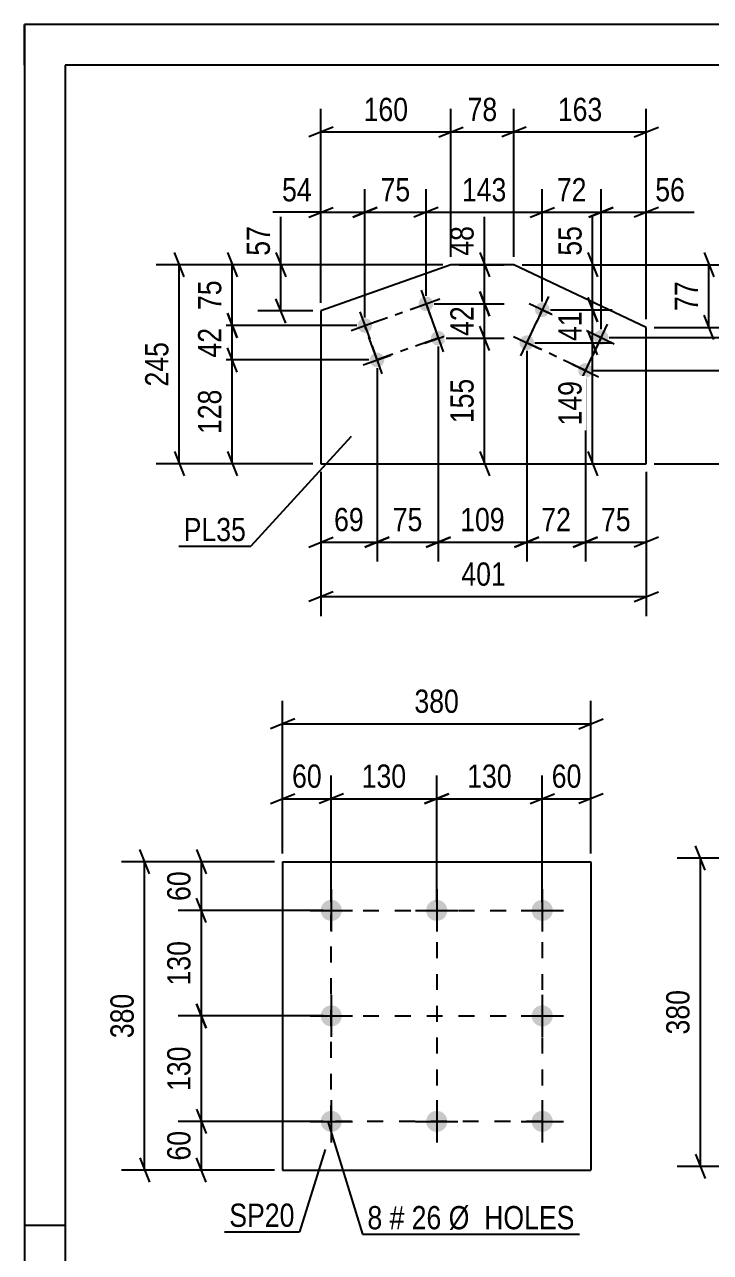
# Model space of a CAD drawing. Header units: millimetres. Extents: x 0 to 420, y -435 to 297.
# Drawn here: x 0 to 84.5, y 145.7 to 297 of the extents above; entities that cross this region are included whole.
import ezdxf

# ---------------------------------------------------------------- set-up
doc = ezdxf.new("R2010")
doc.units = ezdxf.units.MM
doc.linetypes.add('DXK_LINE_DOT2', pattern=[3.9198, 1.9599, -1.9599])
doc.linetypes.add('DXK_LINE_DOT3', pattern=[5.9187, 2.979, -0.9799, 0.9799, -0.9799])
doc.styles.add('Arial Narrow', font='ARIALN.TTF', dxfattribs={"height": 0.2})

# ---------------------------------------------------------------- blocks, each defined once
blk = doc.blocks.new('Unknown-283123301-1135')
at = {"color": 5, "linetype": 'Continuous'}
for p, q in [((420, 297), (0, 297)), ((0, 297), (0, 0)), ((0, 292), (0, 297)), ((415, 292), (5, 292)), ((5, 292), (5, 5)), ((5, 149), (0, 149))]:
    blk.add_line(p, q, dxfattribs=at)
blk = doc.blocks.new('Part-283123301-2208 - 2192')
at = {"color": 2, "linetype": 'Continuous'}
for p, q in [((52.54, 267.39), (36.52, 261.7)), ((60.3, 267.39), (52.54, 267.39)), ((76.6, 259.68), (60.3, 267.39)), ((36.52, 261.7), (36.52, 242.87)), ((76.6, 242.87), (76.6, 259.68)), ((36.52, 242.87), (76.6, 242.87))]:
    blk.add_line(p, q, dxfattribs=at)
blk = doc.blocks.new('Bolt-283123301-2213 - 2192')
at = {"linetype": 'Continuous'}
for points in [[(50.31, 262.88, -1), (48.62, 262.28, -1)], [(42.77, 260.21, -1), (41.08, 259.61, -1)], [(51.82, 258.64, -1), (50.12, 258.04, -1)], [(44.28, 255.97, -1), (42.58, 255.37, -1)]]:
    blk.add_hatch(color=1, dxfattribs=at).paths.add_polyline_path(points)
at = {"color": 1, "linetype": 'Continuous'}
for p, q in [((48.86, 264.28), (50.07, 260.89)), ((47.77, 261.98), (51.16, 263.18)), ((40.23, 259.31), (43.62, 260.51)), ((41.32, 261.6), (42.53, 258.21)), ((49.27, 257.74), (52.67, 258.94)), ((50.37, 260.04), (51.57, 256.65)), ((42.83, 257.36), (44.03, 253.97)), ((41.73, 255.07), (45.13, 256.27))]:
    blk.add_line(p, q, dxfattribs=at)
blk = doc.blocks.new('Bolt-283123301-2214 - 2192')
at = {"linetype": 'Continuous'}
for points in [[(64.62, 261.47, -1), (62.99, 262.24, -1)], [(71.85, 258.05, -1), (70.22, 258.82, -1)], [(62.69, 257.41, -1), (61.07, 258.18, -1)], [(69.93, 253.99, -1), (68.3, 254.76, -1)]]:
    blk.add_hatch(color=1, dxfattribs=at).paths.add_polyline_path(points)
at = {"color": 1, "linetype": 'Continuous'}
for p, q in [((64.57, 263.49), (63.03, 260.23)), ((62.18, 262.63), (65.43, 261.09)), ((62.65, 259.42), (61.11, 256.16)), ((69.41, 259.21), (72.66, 257.67)), ((71.81, 260.07), (70.27, 256.81)), ((60.25, 258.56), (63.51, 257.02)), ((69.88, 256), (68.34, 252.74)), ((67.48, 255.14), (70.74, 253.6))]:
    blk.add_line(p, q, dxfattribs=at)
blk = doc.blocks.new('Part-283123301-15900 - 15899')
at = {"color": 2, "linetype": 'Continuous'}
for p, q in [((31.79, 193.82), (31.79, 155.82)), ((31.79, 193.82), (69.79, 193.82)), ((69.79, 193.82), (69.79, 155.82)), ((31.79, 155.82), (69.79, 155.82))]:
    blk.add_line(p, q, dxfattribs=at)
blk = doc.blocks.new('Bolt-283123301-15901 - 15899')
at = {"linetype": 'Continuous'}
for points in [[(37.79, 189.12, -1), (37.79, 186.52, -1)], [(50.79, 189.12, -1), (50.79, 186.52, -1)], [(63.79, 189.12, -1), (63.79, 186.52, -1)], [(37.79, 176.12, -1), (37.79, 173.52, -1)], [(63.79, 176.12, -1), (63.79, 173.52, -1)], [(37.79, 163.12, -1), (37.79, 160.52, -1)], [(50.79, 163.12, -1), (50.79, 160.52, -1)], [(63.79, 163.12, -1), (63.79, 160.52, -1)]]:
    blk.add_hatch(color=1, dxfattribs=at).paths.add_polyline_path(points)
at = {"color": 1, "linetype": 'Continuous'}
for p, q in [((37.79, 190.42), (37.79, 185.22)), ((50.79, 190.42), (50.79, 185.22)), ((63.79, 190.42), (63.79, 185.22)), ((35.19, 187.82), (40.39, 187.82)), ((48.19, 187.82), (53.39, 187.82)), ((61.19, 187.82), (66.39, 187.82)), ((37.79, 177.42), (37.79, 172.22)), ((63.79, 177.42), (63.79, 172.22)), ((35.19, 174.82), (40.39, 174.82)), ((61.19, 174.82), (66.39, 174.82)), ((37.79, 164.42), (37.79, 159.22)), ((50.79, 164.42), (50.79, 159.22)), ((63.79, 164.42), (63.79, 159.22)), ((35.19, 161.82), (40.39, 161.82)), ((48.19, 161.82), (53.39, 161.82)), ((61.19, 161.82), (66.39, 161.82))]:
    blk.add_line(p, q, dxfattribs=at)
blk = doc.blocks.new('Line-283123301-2490 - 2192')
at = {"color": 1, "linetype": 'DXK_LINE_DOT3'}
blk.add_line((41.93, 259.91), (49.47, 262.58), dxfattribs=at)
blk = doc.blocks.new('Rectangle-283123301-16567 - 15899')
at = {"color": 1, "linetype": 'DXK_LINE_DOT2'}
blk.add_lwpolyline([(37.79, 187.82), (63.79, 187.82), (63.79, 161.82), (37.79, 161.82), (37.79, 187.82)], close=True, dxfattribs=at)
blk = doc.blocks.new('Line-283123301-2539 - 2192')
at = {"color": 1, "linetype": 'DXK_LINE_DOT3'}
blk.add_line((49.47, 262.58), (50.97, 258.34), dxfattribs=at)
blk = doc.blocks.new('Line-283123301-16577 - 15899')
at = {"color": 1, "linetype": 'DXK_LINE_DOT2'}
blk.add_line((50.79, 187.82), (50.79, 161.82), dxfattribs=at)
blk = doc.blocks.new('Line-283123301-2532 - 2192')
at = {"color": 1, "linetype": 'DXK_LINE_DOT3'}
blk.add_line((50.97, 258.34), (43.43, 255.67), dxfattribs=at)
blk = doc.blocks.new('Line-283123301-16584 - 15899')
at = {"color": 1, "linetype": 'DXK_LINE_DOT2'}
blk.add_line((37.79, 174.82), (63.79, 174.82), dxfattribs=at)
blk = doc.blocks.new('Line-283123301-2525 - 2192')
at = {"color": 1, "linetype": 'DXK_LINE_DOT3'}
blk.add_line((43.43, 255.67), (41.93, 259.91), dxfattribs=at)
blk = doc.blocks.new('Line-283123301-2518 - 2192')
at = {"color": 1, "linetype": 'DXK_LINE_DOT3'}
blk.add_line((63.8, 261.86), (71.04, 258.44), dxfattribs=at)
blk = doc.blocks.new('Line-283123301-2511 - 2192')
at = {"color": 1, "linetype": 'DXK_LINE_DOT3'}
blk.add_line((71.04, 258.44), (69.11, 254.37), dxfattribs=at)
blk = doc.blocks.new('Line-283123301-2504 - 2192')
at = {"color": 1, "linetype": 'DXK_LINE_DOT3'}
blk.add_line((69.11, 254.37), (61.88, 257.79), dxfattribs=at)
blk = doc.blocks.new('Line-283123301-2497 - 2192')
at = {"color": 1, "linetype": 'DXK_LINE_DOT3'}
blk.add_line((61.88, 257.79), (63.8, 261.86), dxfattribs=at)
blk = doc.blocks.new('StraightDimension-283123301-2905 - 2818')
at = {"color": 7, "linetype": 'Continuous'}
for p, q in [((83.88, 192.77), (82.68, 195.77)), ((99.65, 194.27), (80.43, 194.27)), ((83.28, 156.27), (83.28, 194.27)), ((82.68, 157.77), (83.88, 154.77)), ((99.65, 156.27), (80.43, 156.27))]:
    blk.add_line(p, q, dxfattribs=at)
at = {"color": 0}
blk.add_wipeout([(82.53, 178.62), (78.33, 178.62), (78.33, 171.93), (82.53, 171.93)], dxfattribs=at)
at = {"color": 3, "style": 'Arial Narrow'}
blk.add_text('380', height=2.863, rotation=90.0002, dxfattribs=at).set_placement((81.93, 172.53))
blk = doc.blocks.new('StraightDimension-283123301-2351 - 2192')
at = {"color": 7, "linetype": 'Continuous'}
for p, q in [((26.19, 254.17), (24.99, 257.17)), ((42.43, 255.67), (22.74, 255.67)), ((25.59, 242.87), (25.59, 255.67)), ((24.99, 244.37), (26.19, 241.37)), ((35.52, 242.87), (22.74, 242.87))]:
    blk.add_line(p, q, dxfattribs=at)
at = {"color": 0}
blk.add_wipeout([(24.84, 252.61), (20.64, 252.61), (20.64, 245.93), (24.84, 245.93)], dxfattribs=at)
at = {"color": 3, "style": 'Arial Narrow'}
blk.add_text('128', height=2.863, rotation=90.0002, dxfattribs=at).set_placement((24.24, 246.53))
blk = doc.blocks.new('StraightDimension-283123301-2455 - 2192')
at = {"color": 7, "linetype": 'Continuous'}
for p, q in [((36.52, 241.87), (36.52, 224.09)), ((76.6, 241.87), (76.6, 224.09)), ((38.02, 227.09), (35.02, 225.89)), ((75.1, 225.89), (78.1, 227.09)), ((36.52, 226.49), (76.6, 226.49))]:
    blk.add_line(p, q, dxfattribs=at)
at = {"color": 0}
blk.add_wipeout([(59.9, 227.24), (59.9, 231.44), (53.22, 231.44), (53.22, 227.24)], dxfattribs=at)
at = {"color": 3, "style": 'Arial Narrow'}
blk.add_text('401', height=2.863, dxfattribs=at).set_placement((53.82, 227.84))
blk = doc.blocks.new('StraightDimension-283123301-2440 - 2192')
at = {"color": 7, "linetype": 'Continuous'}
for p, q in [((83.73, 268.89), (84.93, 265.89)), ((61.3, 267.39), (86.73, 267.39)), ((84.33, 259.68), (84.33, 267.39)), ((84.93, 258.18), (83.73, 261.18)), ((77.6, 259.68), (86.73, 259.68))]:
    blk.add_line(p, q, dxfattribs=at)
at = {"color": 0}
blk.add_wipeout([(83.58, 265.96), (79.38, 265.96), (79.38, 261.1), (83.58, 261.1)], dxfattribs=at)
at = {"color": 3, "style": 'Arial Narrow'}
blk.add_text('77', height=2.863, rotation=90.0002, dxfattribs=at).set_placement((82.98, 261.7))
blk = doc.blocks.new('StraightDimension-283123301-2263 - 2192')
at = {"color": 7, "linetype": 'Continuous'}
for p, q in [((69.39, 263.36), (70.59, 260.36)), ((64.8, 261.86), (72.39, 261.86)), ((69.99, 257.79), (69.99, 261.86)), ((70.59, 256.29), (69.39, 259.29)), ((62.88, 257.79), (72.39, 257.79))]:
    blk.add_line(p, q, dxfattribs=at)
at = {"color": 0}
blk.add_wipeout([(69.24, 262.25), (65.04, 262.25), (65.04, 257.4), (69.24, 257.4)], dxfattribs=at)
at = {"color": 3, "style": 'Arial Narrow'}
blk.add_text('41', height=2.863, rotation=90.0002, dxfattribs=at).set_placement((68.64, 258))
blk = doc.blocks.new('StraightDimension-283123301-2404 - 2192')
at = {"color": 7, "linetype": 'Continuous'}
for p, q in [((63.8, 262.86), (63.8, 276.71)), ((71.04, 259.44), (71.04, 276.71)), ((62.3, 273.26), (65.3, 274.46)), ((72.54, 274.46), (69.54, 273.26)), ((63.8, 273.86), (71.04, 273.86))]:
    blk.add_line(p, q, dxfattribs=at)
at = {"color": 0}
blk.add_wipeout([(69.85, 274.61), (69.85, 278.81), (64.99, 278.81), (64.99, 274.61)], dxfattribs=at)
at = {"color": 3, "style": 'Arial Narrow'}
blk.add_text('72', height=2.863, dxfattribs=at).set_placement((65.59, 275.21))
blk = doc.blocks.new('StraightDimension-283123301-2216 - 2192')
at = {"color": 7, "linetype": 'Continuous'}
for p, q in [((61.88, 256.79), (61.88, 230.81)), ((69.11, 253.37), (69.11, 230.81)), ((60.38, 232.61), (63.38, 233.81)), ((61.88, 233.21), (69.11, 233.21)), ((70.61, 233.81), (67.61, 232.61))]:
    blk.add_line(p, q, dxfattribs=at)
at = {"color": 0}
blk.add_wipeout([(67.92, 233.96), (67.92, 238.16), (63.07, 238.16), (63.07, 233.96)], dxfattribs=at)
at = {"color": 3, "style": 'Arial Narrow'}
blk.add_text('72', height=2.863, dxfattribs=at).set_placement((63.67, 234.56))
blk = doc.blocks.new('StraightDimension-283123301-2224 - 2192')
at = {"color": 7, "linetype": 'Continuous'}
for p, q in [((69.11, 253.37), (69.11, 230.81)), ((76.6, 241.87), (76.6, 230.81)), ((67.61, 232.61), (70.61, 233.81)), ((69.11, 233.21), (76.6, 233.21)), ((78.1, 233.81), (75.1, 232.61))]:
    blk.add_line(p, q, dxfattribs=at)
at = {"color": 0}
blk.add_wipeout([(75.28, 233.96), (75.28, 238.16), (70.43, 238.16), (70.43, 233.96)], dxfattribs=at)
at = {"color": 3, "style": 'Arial Narrow'}
blk.add_text('75', height=2.863, dxfattribs=at).set_placement((71.03, 234.56))
blk = doc.blocks.new('StraightDimension-283123301-2365 - 2192')
at = {"color": 7, "linetype": 'Continuous'}
for p, q in [((24.99, 268.89), (26.19, 265.89)), ((51.54, 267.39), (22.74, 267.39)), ((25.59, 259.91), (25.59, 267.39)), ((26.19, 258.41), (24.99, 261.41)), ((40.93, 259.91), (22.74, 259.91))]:
    blk.add_line(p, q, dxfattribs=at)
at = {"color": 0}
blk.add_wipeout([(24.84, 266.08), (20.64, 266.08), (20.64, 261.22), (24.84, 261.22)], dxfattribs=at)
at = {"color": 3, "style": 'Arial Narrow'}
blk.add_text('75', height=2.863, rotation=90.0002, dxfattribs=at).set_placement((24.24, 261.82))
blk = doc.blocks.new('StraightDimension-283123301-2230 - 2192')
at = {"color": 7, "linetype": 'Continuous'}
for p, q in [((43.43, 254.67), (43.43, 230.81)), ((36.52, 241.87), (36.52, 230.81)), ((35.02, 232.61), (38.02, 233.81)), ((36.52, 233.21), (43.43, 233.21)), ((44.93, 233.81), (41.93, 232.61))]:
    blk.add_line(p, q, dxfattribs=at)
at = {"color": 0}
blk.add_wipeout([(42.4, 233.96), (42.4, 238.16), (37.54, 238.16), (37.54, 233.96)], dxfattribs=at)
at = {"color": 3, "style": 'Arial Narrow'}
blk.add_text('69', height=2.863, dxfattribs=at).set_placement((38.14, 234.56))
blk = doc.blocks.new('StraightDimension-283123301-2236 - 2192')
at = {"color": 7, "linetype": 'Continuous'}
for p, q in [((50.97, 257.34), (50.97, 230.81)), ((43.43, 254.67), (43.43, 230.81)), ((41.93, 232.61), (44.93, 233.81)), ((43.43, 233.21), (50.97, 233.21)), ((52.47, 233.81), (49.47, 232.61))]:
    blk.add_line(p, q, dxfattribs=at)
at = {"color": 0}
blk.add_wipeout([(49.63, 233.96), (49.63, 238.16), (44.77, 238.16), (44.77, 233.96)], dxfattribs=at)
at = {"color": 3, "style": 'Arial Narrow'}
blk.add_text('75', height=2.863, dxfattribs=at).set_placement((45.37, 234.56))
blk = doc.blocks.new('StraightDimension-283123301-2244 - 2192')
at = {"color": 7, "linetype": 'Continuous'}
for p, q in [((50.97, 257.34), (50.97, 230.81)), ((61.88, 256.79), (61.88, 230.81)), ((49.47, 232.61), (52.47, 233.81)), ((50.97, 233.21), (61.88, 233.21)), ((63.38, 233.81), (60.38, 232.61))]:
    blk.add_line(p, q, dxfattribs=at)
at = {"color": 0}
blk.add_wipeout([(59.77, 233.96), (59.77, 238.16), (53.08, 238.16), (53.08, 233.96)], dxfattribs=at)
at = {"color": 3, "style": 'Arial Narrow'}
blk.add_text('109', height=2.863, dxfattribs=at).set_placement((53.68, 234.56))
blk = doc.blocks.new('StraightDimension-283123301-2374 - 2192')
at = {"color": 7, "linetype": 'Continuous'}
for p, q in [((36.52, 262.7), (36.52, 276.71)), ((41.93, 260.91), (41.93, 276.71)), ((35.02, 273.26), (38.02, 274.46)), ((43.43, 274.46), (40.43, 273.26)), ((36.52, 273.86), (41.93, 273.86))]:
    blk.add_line(p, q, dxfattribs=at)
at = {"color": 0}
blk.add_wipeout([(35.99, 274.61), (35.99, 278.81), (31.13, 278.81), (31.13, 274.61)], dxfattribs=at)
at = {"color": 7, "linetype": 'Continuous'}
blk.add_line((36.52, 273.86), (30.61, 273.86), dxfattribs=at)
blk.add_line((36.52, 273.86), (30.61, 273.86), dxfattribs=at)
at = {"color": 3, "style": 'Arial Narrow'}
blk.add_text('54', height=2.863, dxfattribs=at).set_placement((31.73, 275.21))
blk = doc.blocks.new('StraightDimension-283123301-2310 - 2192')
at = {"color": 7, "linetype": 'Continuous'}
for p, q in [((56.08, 264.08), (57.28, 261.08)), ((50.47, 262.58), (59.08, 262.58)), ((56.68, 258.34), (56.68, 262.58)), ((57.28, 256.84), (56.08, 259.84)), ((51.97, 258.34), (59.08, 258.34))]:
    blk.add_line(p, q, dxfattribs=at)
at = {"color": 0}
blk.add_wipeout([(55.93, 262.89), (51.73, 262.89), (51.73, 258.03), (55.93, 258.03)], dxfattribs=at)
at = {"color": 3, "style": 'Arial Narrow'}
blk.add_text('42', height=2.863, rotation=90.0002, dxfattribs=at).set_placement((55.33, 258.63))
blk = doc.blocks.new('StraightDimension-283123301-2253 - 2192')
at = {"color": 7, "linetype": 'Continuous'}
for p, q in [((69.39, 268.89), (70.59, 265.89)), ((61.3, 267.39), (72.39, 267.39)), ((69.99, 261.86), (69.99, 267.39)), ((70.59, 260.36), (69.39, 263.36)), ((64.8, 261.86), (72.39, 261.86))]:
    blk.add_line(p, q, dxfattribs=at)
at = {"color": 0}
blk.add_wipeout([(69.24, 272.77), (65.04, 272.77), (65.04, 267.91), (69.24, 267.91)], dxfattribs=at)
at = {"color": 7, "linetype": 'Continuous'}
blk.add_line((69.99, 267.39), (69.99, 273.29), dxfattribs=at)
blk.add_line((69.99, 267.39), (69.99, 273.29), dxfattribs=at)
at = {"color": 3, "style": 'Arial Narrow'}
blk.add_text('55', height=2.863, rotation=90.0002, dxfattribs=at).set_placement((68.64, 268.51))
blk = doc.blocks.new('StraightDimension-283123301-2394 - 2192')
at = {"color": 7, "linetype": 'Continuous'}
for p, q in [((49.47, 263.58), (49.47, 276.71)), ((63.8, 262.86), (63.8, 276.71)), ((50.97, 274.46), (47.97, 273.26)), ((62.3, 273.26), (65.3, 274.46)), ((49.47, 273.86), (63.8, 273.86))]:
    blk.add_line(p, q, dxfattribs=at)
at = {"color": 0}
blk.add_wipeout([(59.98, 274.61), (59.98, 278.81), (53.29, 278.81), (53.29, 274.61)], dxfattribs=at)
at = {"color": 3, "style": 'Arial Narrow'}
blk.add_text('143', height=2.863, dxfattribs=at).set_placement((53.89, 275.21))
blk = doc.blocks.new('StraightDimension-283123301-2273 - 2192')
at = {"color": 7, "linetype": 'Continuous'}
for p, q in [((70.59, 256.29), (69.39, 259.29)), ((62.88, 257.79), (72.39, 257.79)), ((69.99, 242.87), (69.99, 257.79)), ((69.39, 244.37), (70.59, 241.37)), ((57.56, 242.87), (72.39, 242.87))]:
    blk.add_line(p, q, dxfattribs=at)
at = {"color": 0}
blk.add_wipeout([(69.24, 253.67), (65.04, 253.67), (65.04, 246.99), (69.24, 246.99)], dxfattribs=at)
at = {"color": 3, "style": 'Arial Narrow'}
blk.add_text('149', height=2.863, rotation=90.0002, dxfattribs=at).set_placement((68.64, 247.59))
blk = doc.blocks.new('StraightDimension-283123301-2336 - 2192')
at = {"color": 7, "linetype": 'Continuous'}
for p, q in [((90.79, 259.94), (91.99, 256.94)), ((72.04, 258.44), (93.79, 258.44)), ((91.39, 254.37), (91.39, 258.44)), ((91.99, 252.87), (90.79, 255.87)), ((70.11, 254.37), (93.79, 254.37))]:
    blk.add_line(p, q, dxfattribs=at)
at = {"color": 0}
blk.add_wipeout([(90.64, 258.83), (86.44, 258.83), (86.44, 253.98), (90.64, 253.98)], dxfattribs=at)
at = {"color": 3, "style": 'Arial Narrow'}
blk.add_text('41', height=2.863, rotation=90.0002, dxfattribs=at).set_placement((90.04, 254.58))
blk = doc.blocks.new('StraightDimension-283123301-2287 - 2192')
at = {"color": 7, "linetype": 'Continuous'}
for p, q in [((56.08, 268.89), (57.28, 265.89)), ((53.54, 267.39), (59.08, 267.39)), ((56.68, 262.58), (56.68, 267.39)), ((57.28, 261.08), (56.08, 264.08)), ((50.47, 262.58), (59.08, 262.58))]:
    blk.add_line(p, q, dxfattribs=at)
at = {"color": 0}
blk.add_wipeout([(55.93, 272.77), (51.73, 272.77), (51.73, 267.91), (55.93, 267.91)], dxfattribs=at)
at = {"color": 7, "linetype": 'Continuous'}
blk.add_line((56.68, 267.39), (56.68, 273.29), dxfattribs=at)
blk.add_line((56.68, 267.39), (56.68, 273.29), dxfattribs=at)
at = {"color": 3, "style": 'Arial Narrow'}
blk.add_text('48', height=2.863, rotation=90.0002, dxfattribs=at).set_placement((55.33, 268.51))
blk = doc.blocks.new('StraightDimension-283123301-2297 - 2192')
at = {"color": 7, "linetype": 'Continuous'}
for p, q in [((57.28, 256.84), (56.08, 259.84)), ((51.97, 258.34), (59.08, 258.34)), ((56.68, 242.87), (56.68, 258.34)), ((56.08, 244.37), (57.28, 241.37)), ((57.56, 242.87), (59.08, 242.87))]:
    blk.add_line(p, q, dxfattribs=at)
at = {"color": 0}
blk.add_wipeout([(55.93, 253.95), (51.73, 253.95), (51.73, 247.27), (55.93, 247.27)], dxfattribs=at)
at = {"color": 3, "style": 'Arial Narrow'}
blk.add_text('155', height=2.863, rotation=90.0002, dxfattribs=at).set_placement((55.33, 247.87))
blk = doc.blocks.new('StraightDimension-283123301-2321 - 2192')
at = {"color": 7, "linetype": 'Continuous'}
for p, q in [((19.67, 265.89), (18.47, 268.89)), ((51.54, 267.39), (16.22, 267.39)), ((19.07, 242.87), (19.07, 267.39)), ((18.47, 244.37), (19.67, 241.37)), ((35.52, 242.87), (16.22, 242.87))]:
    blk.add_line(p, q, dxfattribs=at)
at = {"color": 0}
blk.add_wipeout([(18.32, 258.47), (14.12, 258.47), (14.12, 251.79), (18.32, 251.79)], dxfattribs=at)
at = {"color": 3, "style": 'Arial Narrow'}
blk.add_text('245', height=2.863, rotation=90.0002, dxfattribs=at).set_placement((17.72, 252.39))
blk = doc.blocks.new('StraightDimension-283123301-2328 - 2192')
at = {"color": 7, "linetype": 'Continuous'}
for p, q in [((90.79, 268.89), (91.99, 265.89)), ((61.3, 267.39), (93.79, 267.39)), ((91.39, 258.44), (91.39, 267.39)), ((91.99, 256.94), (90.79, 259.94)), ((72.04, 258.44), (93.79, 258.44))]:
    blk.add_line(p, q, dxfattribs=at)
at = {"color": 0}
blk.add_wipeout([(90.64, 265.34), (86.44, 265.34), (86.44, 260.48), (90.64, 260.48)], dxfattribs=at)
at = {"color": 3, "style": 'Arial Narrow'}
blk.add_text('89', height=2.863, rotation=90.0002, dxfattribs=at).set_placement((90.04, 261.08))
blk = doc.blocks.new('StraightDimension-283123301-2344 - 2192')
at = {"color": 7, "linetype": 'Continuous'}
for p, q in [((90.79, 255.87), (91.99, 252.87)), ((70.11, 254.37), (93.79, 254.37)), ((91.39, 242.87), (91.39, 254.37)), ((91.99, 241.37), (90.79, 244.37)), ((77.6, 242.87), (93.79, 242.87))]:
    blk.add_line(p, q, dxfattribs=at)
at = {"color": 0}
blk.add_wipeout([(90.64, 251.96), (86.44, 251.96), (86.44, 245.28), (90.64, 245.28)], dxfattribs=at)
at = {"color": 3, "style": 'Arial Narrow'}
blk.add_text('115', height=2.863, rotation=90.0002, dxfattribs=at).set_placement((90.04, 245.88))
blk = doc.blocks.new('StraightDimension-283123301-2357 - 2192')
at = {"color": 7, "linetype": 'Continuous'}
for p, q in [((24.99, 261.41), (26.19, 258.41)), ((40.93, 259.91), (22.74, 259.91)), ((25.59, 255.67), (25.59, 259.91)), ((26.19, 254.17), (24.99, 257.17)), ((42.43, 255.67), (22.74, 255.67))]:
    blk.add_line(p, q, dxfattribs=at)
at = {"color": 0}
blk.add_wipeout([(24.84, 260.22), (20.64, 260.22), (20.64, 255.36), (24.84, 255.36)], dxfattribs=at)
at = {"color": 3, "style": 'Arial Narrow'}
blk.add_text('42', height=2.863, rotation=90.0002, dxfattribs=at).set_placement((24.24, 255.96))
blk = doc.blocks.new('StraightDimension-283123301-2384 - 2192')
at = {"color": 7, "linetype": 'Continuous'}
for p, q in [((41.93, 260.91), (41.93, 276.71)), ((49.47, 263.58), (49.47, 276.71)), ((40.43, 273.26), (43.43, 274.46)), ((50.97, 274.46), (47.97, 273.26)), ((41.93, 273.86), (49.47, 273.86))]:
    blk.add_line(p, q, dxfattribs=at)
at = {"color": 0}
blk.add_wipeout([(48.12, 274.61), (48.12, 278.81), (43.27, 278.81), (43.27, 274.61)], dxfattribs=at)
at = {"color": 3, "style": 'Arial Narrow'}
blk.add_text('75', height=2.863, dxfattribs=at).set_placement((43.87, 275.21))
blk = doc.blocks.new('StraightDimension-283123301-2414 - 2192')
at = {"color": 7, "linetype": 'Continuous'}
for p, q in [((71.04, 259.44), (71.04, 276.71)), ((76.6, 260.68), (76.6, 276.71)), ((69.54, 273.26), (72.54, 274.46)), ((78.1, 274.46), (75.1, 273.26)), ((71.04, 273.86), (76.6, 273.86))]:
    blk.add_line(p, q, dxfattribs=at)
at = {"color": 0}
blk.add_wipeout([(81.98, 274.61), (81.98, 278.81), (77.12, 278.81), (77.12, 274.61)], dxfattribs=at)
at = {"color": 7, "linetype": 'Continuous'}
blk.add_line((76.6, 273.86), (82.51, 273.86), dxfattribs=at)
blk.add_line((76.6, 273.86), (82.51, 273.86), dxfattribs=at)
at = {"color": 3, "style": 'Arial Narrow'}
blk.add_text('56', height=2.863, dxfattribs=at).set_placement((77.72, 275.21))
blk = doc.blocks.new('StraightDimension-283123301-2425 - 2192')
at = {"color": 7, "linetype": 'Continuous'}
for p, q in [((30.98, 268.89), (32.18, 265.89)), ((51.54, 267.39), (28.73, 267.39)), ((31.58, 261.7), (31.58, 267.39)), ((32.18, 260.2), (30.98, 263.2)), ((35.52, 261.7), (28.73, 261.7))]:
    blk.add_line(p, q, dxfattribs=at)
at = {"color": 0}
blk.add_wipeout([(30.83, 272.77), (26.63, 272.77), (26.63, 267.91), (30.83, 267.91)], dxfattribs=at)
at = {"color": 7, "linetype": 'Continuous'}
blk.add_line((31.58, 267.39), (31.58, 273.29), dxfattribs=at)
blk.add_line((31.58, 267.39), (31.58, 273.29), dxfattribs=at)
at = {"color": 3, "style": 'Arial Narrow'}
blk.add_text('57', height=2.863, rotation=90.0002, dxfattribs=at).set_placement((30.23, 268.51))
blk = doc.blocks.new('StraightDimension-283123301-2460 - 2192')
at = {"color": 7, "linetype": 'Continuous'}
for p, q in [((36.52, 262.7), (36.52, 286.61)), ((52.54, 268.39), (52.54, 286.61)), ((38.02, 284.36), (35.02, 283.16)), ((36.52, 283.76), (52.54, 283.76)), ((51.04, 283.16), (54.04, 284.36))]:
    blk.add_line(p, q, dxfattribs=at)
at = {"color": 0}
blk.add_wipeout([(47.87, 284.51), (47.87, 288.71), (41.18, 288.71), (41.18, 284.51)], dxfattribs=at)
at = {"color": 3, "style": 'Arial Narrow'}
blk.add_text('160', height=2.863, dxfattribs=at).set_placement((41.78, 285.11))
blk = doc.blocks.new('StraightDimension-283123301-2470 - 2192')
at = {"color": 7, "linetype": 'Continuous'}
for p, q in [((52.54, 268.39), (52.54, 286.61)), ((60.3, 268.39), (60.3, 286.61)), ((51.04, 283.16), (54.04, 284.36)), ((52.54, 283.76), (60.3, 283.76)), ((61.8, 284.36), (58.8, 283.16))]:
    blk.add_line(p, q, dxfattribs=at)
at = {"color": 0}
blk.add_wipeout([(58.85, 284.51), (58.85, 288.71), (53.99, 288.71), (53.99, 284.51)], dxfattribs=at)
at = {"color": 3, "style": 'Arial Narrow'}
blk.add_text('78', height=2.863, dxfattribs=at).set_placement((54.59, 285.11))
blk = doc.blocks.new('StraightDimension-283123301-2480 - 2192')
at = {"color": 7, "linetype": 'Continuous'}
for p, q in [((60.3, 268.39), (60.3, 286.61)), ((76.6, 260.68), (76.6, 286.61)), ((61.8, 284.36), (58.8, 283.16)), ((60.3, 283.76), (76.6, 283.76)), ((75.1, 283.16), (78.1, 284.36))]:
    blk.add_line(p, q, dxfattribs=at)
at = {"color": 0}
blk.add_wipeout([(71.79, 284.51), (71.79, 288.71), (65.11, 288.71), (65.11, 284.51)], dxfattribs=at)
at = {"color": 3, "style": 'Arial Narrow'}
blk.add_text('163', height=2.863, dxfattribs=at).set_placement((65.71, 285.11))
blk = doc.blocks.new('StraightDimension-283123301-15991 - 15899')
at = {"color": 7, "linetype": 'Continuous'}
for p, q in [((21.19, 195.32), (22.39, 192.32)), ((30.79, 193.82), (18.94, 193.82)), ((21.79, 187.82), (21.79, 193.82)), ((22.39, 186.32), (21.19, 189.32)), ((36.79, 187.82), (18.94, 187.82))]:
    blk.add_line(p, q, dxfattribs=at)
at = {"color": 0}
blk.add_wipeout([(21.04, 193.24), (16.84, 193.24), (16.84, 188.39), (21.04, 188.39)], dxfattribs=at)
at = {"color": 3, "style": 'Arial Narrow'}
blk.add_text('60', height=2.863, rotation=90.0002, dxfattribs=at).set_placement((20.44, 188.99))
blk = doc.blocks.new('StraightDimension-283123301-15992 - 15899')
at = {"color": 7, "linetype": 'Continuous'}
for p, q in [((22.39, 186.32), (21.19, 189.32)), ((36.79, 187.82), (18.94, 187.82)), ((21.79, 174.82), (21.79, 187.82)), ((21.19, 176.32), (22.39, 173.32)), ((36.79, 174.82), (18.94, 174.82))]:
    blk.add_line(p, q, dxfattribs=at)
at = {"color": 0}
blk.add_wipeout([(21.04, 184.66), (16.84, 184.66), (16.84, 177.97), (21.04, 177.97)], dxfattribs=at)
at = {"color": 3, "style": 'Arial Narrow'}
blk.add_text('130', height=2.863, rotation=90.0002, dxfattribs=at).set_placement((20.44, 178.57))
blk = doc.blocks.new('StraightDimension-283123301-15993 - 15899')
at = {"color": 7, "linetype": 'Continuous'}
for p, q in [((22.39, 173.32), (21.19, 176.32)), ((36.79, 174.82), (18.94, 174.82)), ((21.79, 161.82), (21.79, 174.82)), ((21.19, 163.32), (22.39, 160.32)), ((36.79, 161.82), (18.94, 161.82))]:
    blk.add_line(p, q, dxfattribs=at)
at = {"color": 0}
blk.add_wipeout([(21.04, 171.66), (16.84, 171.66), (16.84, 164.97), (21.04, 164.97)], dxfattribs=at)
at = {"color": 3, "style": 'Arial Narrow'}
blk.add_text('130', height=2.863, rotation=90.0002, dxfattribs=at).set_placement((20.44, 165.57))
blk = doc.blocks.new('StraightDimension-283123301-15994 - 15899')
at = {"color": 7, "linetype": 'Continuous'}
for p, q in [((21.19, 163.32), (22.39, 160.32)), ((36.79, 161.82), (18.94, 161.82)), ((21.79, 155.82), (21.79, 161.82)), ((22.39, 154.32), (21.19, 157.32)), ((30.79, 155.82), (18.94, 155.82))]:
    blk.add_line(p, q, dxfattribs=at)
at = {"color": 0}
blk.add_wipeout([(21.04, 161.24), (16.84, 161.24), (16.84, 156.39), (21.04, 156.39)], dxfattribs=at)
at = {"color": 3, "style": 'Arial Narrow'}
blk.add_text('60', height=2.863, rotation=90.0002, dxfattribs=at).set_placement((20.44, 156.99))
blk = doc.blocks.new('StraightDimension-283123301-16007 - 15899')
at = {"color": 7, "linetype": 'Continuous'}
for p, q in [((15.39, 192.32), (14.19, 195.32)), ((30.79, 193.82), (11.94, 193.82)), ((14.79, 155.82), (14.79, 193.82)), ((14.19, 157.32), (15.39, 154.32)), ((30.79, 155.82), (11.94, 155.82))]:
    blk.add_line(p, q, dxfattribs=at)
at = {"color": 0}
blk.add_wipeout([(14.04, 178.16), (9.84, 178.16), (9.84, 171.47), (14.04, 171.47)], dxfattribs=at)
at = {"color": 3, "style": 'Arial Narrow'}
blk.add_text('380', height=2.863, rotation=90.0002, dxfattribs=at).set_placement((13.44, 172.07))
blk = doc.blocks.new('StraightDimension-283123301-16011 - 15899')
at = {"color": 7, "linetype": 'Continuous'}
for p, q in [((63.79, 188.82), (63.79, 204.44)), ((69.79, 194.82), (69.79, 204.44)), ((62.29, 200.99), (65.29, 202.19)), ((63.79, 201.59), (69.79, 201.59)), ((71.29, 202.19), (68.29, 200.99))]:
    blk.add_line(p, q, dxfattribs=at)
at = {"color": 0}
blk.add_wipeout([(69.21, 202.34), (69.21, 206.54), (64.36, 206.54), (64.36, 202.34)], dxfattribs=at)
at = {"color": 3, "style": 'Arial Narrow'}
blk.add_text('60', height=2.863, dxfattribs=at).set_placement((64.96, 202.94))
blk = doc.blocks.new('StraightDimension-283123301-16012 - 15899')
at = {"color": 7, "linetype": 'Continuous'}
for p, q in [((50.79, 188.82), (50.79, 204.44)), ((63.79, 188.82), (63.79, 204.44)), ((52.29, 202.19), (49.29, 200.99)), ((50.79, 201.59), (63.79, 201.59)), ((62.29, 200.99), (65.29, 202.19))]:
    blk.add_line(p, q, dxfattribs=at)
at = {"color": 0}
blk.add_wipeout([(60.63, 202.34), (60.63, 206.54), (53.94, 206.54), (53.94, 202.34)], dxfattribs=at)
at = {"color": 3, "style": 'Arial Narrow'}
blk.add_text('130', height=2.863, dxfattribs=at).set_placement((54.54, 202.94))
blk = doc.blocks.new('StraightDimension-283123301-16013 - 15899')
at = {"color": 7, "linetype": 'Continuous'}
for p, q in [((37.79, 188.82), (37.79, 204.44)), ((50.79, 188.82), (50.79, 204.44)), ((39.29, 202.19), (36.29, 200.99)), ((37.79, 201.59), (50.79, 201.59)), ((49.29, 200.99), (52.29, 202.19))]:
    blk.add_line(p, q, dxfattribs=at)
at = {"color": 0}
blk.add_wipeout([(47.63, 202.34), (47.63, 206.54), (40.94, 206.54), (40.94, 202.34)], dxfattribs=at)
at = {"color": 3, "style": 'Arial Narrow'}
blk.add_text('130', height=2.863, dxfattribs=at).set_placement((41.54, 202.94))
blk = doc.blocks.new('StraightDimension-283123301-16014 - 15899')
at = {"color": 7, "linetype": 'Continuous'}
for p, q in [((31.79, 194.82), (31.79, 204.44)), ((37.79, 188.82), (37.79, 204.44)), ((30.29, 200.99), (33.29, 202.19)), ((31.79, 201.59), (37.79, 201.59)), ((39.29, 202.19), (36.29, 200.99))]:
    blk.add_line(p, q, dxfattribs=at)
at = {"color": 0}
blk.add_wipeout([(37.21, 202.34), (37.21, 206.54), (32.36, 206.54), (32.36, 202.34)], dxfattribs=at)
at = {"color": 3, "style": 'Arial Narrow'}
blk.add_text('60', height=2.863, dxfattribs=at).set_placement((32.96, 202.94))
blk = doc.blocks.new('StraightDimension-283123301-16027 - 15899')
at = {"color": 7, "linetype": 'Continuous'}
for p, q in [((31.79, 194.82), (31.79, 213.67)), ((69.79, 194.82), (69.79, 213.67)), ((33.29, 211.42), (30.29, 210.22)), ((31.79, 210.82), (69.79, 210.82)), ((68.29, 210.22), (71.29, 211.42))]:
    blk.add_line(p, q, dxfattribs=at)
at = {"color": 0}
blk.add_wipeout([(54.13, 211.57), (54.13, 215.77), (47.44, 215.77), (47.44, 211.57)], dxfattribs=at)
at = {"color": 3, "style": 'Arial Narrow'}
blk.add_text('380', height=2.863, dxfattribs=at).set_placement((48.04, 212.17))
blk = doc.blocks.new('Mark-283123301-2204 - 2192')
at = {"color": 0}
blk.add_wipeout([(27.28, 233.33), (27.28, 236.33), (19.61, 236.33), (19.61, 233.33)], dxfattribs=at)
blk.add_wipeout([(27.28, 233.33), (27.28, 236.33), (19.61, 236.33), (19.61, 233.33)], dxfattribs=at)
at = {"color": 30, "linetype": 'Continuous'}
for p in [(40.24, 246.22), (19.01, 232.73)]:
    blk.add_line(p, (27.88, 232.73), dxfattribs=at)
at = {"color": 3, "style": 'Arial Narrow'}
blk.add_text('PL35', height=2.863, dxfattribs=at).set_placement((19.61, 233.33))
blk = doc.blocks.new('Mark-283123301-16074 - 15899')
at = {"color": 0}
blk.add_wipeout([(33.27, 148.82), (33.27, 151.82), (25.23, 151.82), (25.23, 148.82)], dxfattribs=at)
blk.add_wipeout([(33.27, 148.82), (33.27, 151.82), (25.23, 151.82), (25.23, 148.82)], dxfattribs=at)
at = {"color": 30, "linetype": 'Continuous'}
for p in [(37.03, 158.37), (24.63, 148.22)]:
    blk.add_line(p, (33.87, 148.22), dxfattribs=at)
at = {"color": 3, "style": 'Arial Narrow'}
blk.add_text('SP20', height=2.863, dxfattribs=at).set_placement((25.23, 148.82))
blk = doc.blocks.new('Mark-283123301-16360 - 15899')
at = {"color": 0}
for points in [[(44.07, 148.52), (44.07, 151.52), (42.25, 151.52), (42.25, 148.52)], [(46.8, 148.52), (46.8, 151.52), (44.97, 151.52), (44.97, 148.52)], [(51.36, 148.52), (51.36, 151.52), (47.7, 151.52), (47.7, 148.52)], [(67.79, 148.52), (67.79, 151.52), (52.26, 151.52), (52.26, 148.52)]]:
    blk.add_wipeout(points, dxfattribs=at)
for points in [[(44.07, 148.52), (44.07, 151.52), (42.25, 151.52), (42.25, 148.52)], [(46.8, 148.52), (46.8, 151.52), (44.97, 151.52), (44.97, 148.52)], [(51.36, 148.52), (51.36, 151.52), (47.7, 151.52), (47.7, 148.52)], [(67.79, 148.52), (67.79, 151.52), (52.26, 151.52), (52.26, 148.52)]]:
    blk.add_wipeout(points, dxfattribs=at)
at = {"color": 7, "linetype": 'Continuous'}
for p, q in [((37.39, 161.82), (41.65, 147.92)), ((41.65, 147.92), (68.39, 147.92))]:
    blk.add_line(p, q, dxfattribs=at)
at = {"color": 3, "style": 'Arial Narrow'}
for s, height, p in [('8', 2.86, (42.25, 148.52)), ('#', 2.86, (44.97, 148.52)), ('26', 2.863, (47.7, 148.52)), ('Ø  HOLES', 2.863, (52.26, 148.52))]:
    blk.add_text(s, height=height, dxfattribs=at).set_placement(p)

msp = doc.modelspace()

# ---------------------------------------------------------------- block references
for name in ['Unknown-283123301-1135', 'Part-283123301-2208 - 2192', 'Bolt-283123301-2213 - 2192', 'Bolt-283123301-2214 - 2192', 'Line-283123301-2490 - 2192', 'Line-283123301-2539 - 2192', 'Line-283123301-2497 - 2192', 'Line-283123301-2518 - 2192', 'Line-283123301-2525 - 2192', 'Line-283123301-2532 - 2192', 'Line-283123301-2504 - 2192', 'Line-283123301-2511 - 2192', 'Part-283123301-15900 - 15899', 'Bolt-283123301-15901 - 15899', 'Rectangle-283123301-16567 - 15899', 'Line-283123301-16577 - 15899', 'Line-283123301-16584 - 15899']:
    msp.add_blockref(name, (0, 0))

# ---------------------------------------------------------------- next in the draw order: block references
for name in ['StraightDimension-283123301-2365 - 2192', 'StraightDimension-283123301-2440 - 2192', 'StraightDimension-283123301-2351 - 2192', 'StraightDimension-283123301-16011 - 15899', 'StraightDimension-283123301-15991 - 15899', 'StraightDimension-283123301-2905 - 2818']:
    msp.add_blockref(name, (0, 0))

# ---------------------------------------------------------------- next in the draw order: block references
for name in ['StraightDimension-283123301-2374 - 2192', 'StraightDimension-283123301-2263 - 2192', 'StraightDimension-283123301-2455 - 2192', 'StraightDimension-283123301-16012 - 15899', 'StraightDimension-283123301-15992 - 15899']:
    msp.add_blockref(name, (0, 0))

# ---------------------------------------------------------------- next in the draw order: block references
for name in ['StraightDimension-283123301-2404 - 2192', 'StraightDimension-283123301-2216 - 2192', 'StraightDimension-283123301-2230 - 2192', 'StraightDimension-283123301-16013 - 15899', 'StraightDimension-283123301-15993 - 15899']:
    msp.add_blockref(name, (0, 0))

# ---------------------------------------------------------------- next in the draw order: block references
for name in ['StraightDimension-283123301-2253 - 2192', 'StraightDimension-283123301-2236 - 2192', 'StraightDimension-283123301-2224 - 2192', 'StraightDimension-283123301-15994 - 15899']:
    msp.add_blockref(name, (0, 0))

# ---------------------------------------------------------------- next in the draw order: block references
for name in ['StraightDimension-283123301-2244 - 2192', 'StraightDimension-283123301-16007 - 15899']:
    msp.add_blockref(name, (0, 0))

# ---------------------------------------------------------------- next in the draw order: block references
for name in ['StraightDimension-283123301-2310 - 2192', 'StraightDimension-283123301-16014 - 15899', 'Mark-283123301-16074 - 15899']:
    msp.add_blockref(name, (0, 0))

# ---------------------------------------------------------------- next in the draw order: block references
for name in ['StraightDimension-283123301-2394 - 2192', 'StraightDimension-283123301-2273 - 2192', 'StraightDimension-283123301-16027 - 15899', 'Mark-283123301-16360 - 15899']:
    msp.add_blockref(name, (0, 0))

# ---------------------------------------------------------------- next in the draw order: block references
for name in ['StraightDimension-283123301-2287 - 2192', 'StraightDimension-283123301-2297 - 2192', 'StraightDimension-283123301-2336 - 2192']:
    msp.add_blockref(name, (0, 0))

# ---------------------------------------------------------------- next in the draw order: block references
for name in ['StraightDimension-283123301-2321 - 2192', 'StraightDimension-283123301-2328 - 2192', 'StraightDimension-283123301-2344 - 2192']:
    msp.add_blockref(name, (0, 0))

# ---------------------------------------------------------------- next in the draw order: block references
for name in ['StraightDimension-283123301-2414 - 2192', 'StraightDimension-283123301-2357 - 2192', 'Mark-283123301-2204 - 2192']:
    msp.add_blockref(name, (0, 0))

# ---------------------------------------------------------------- next in the draw order: block references
msp.add_blockref('StraightDimension-283123301-2384 - 2192', (0, 0))

# ---------------------------------------------------------------- next in the draw order: block references
msp.add_blockref('StraightDimension-283123301-2425 - 2192', (0, 0))

# ---------------------------------------------------------------- next in the draw order: block references
msp.add_blockref('StraightDimension-283123301-2460 - 2192', (0, 0))

# ---------------------------------------------------------------- next in the draw order: block references
msp.add_blockref('StraightDimension-283123301-2470 - 2192', (0, 0))

# ---------------------------------------------------------------- next in the draw order: block references
msp.add_blockref('StraightDimension-283123301-2480 - 2192', (0, 0))

doc.saveas('drawing.dxf')
